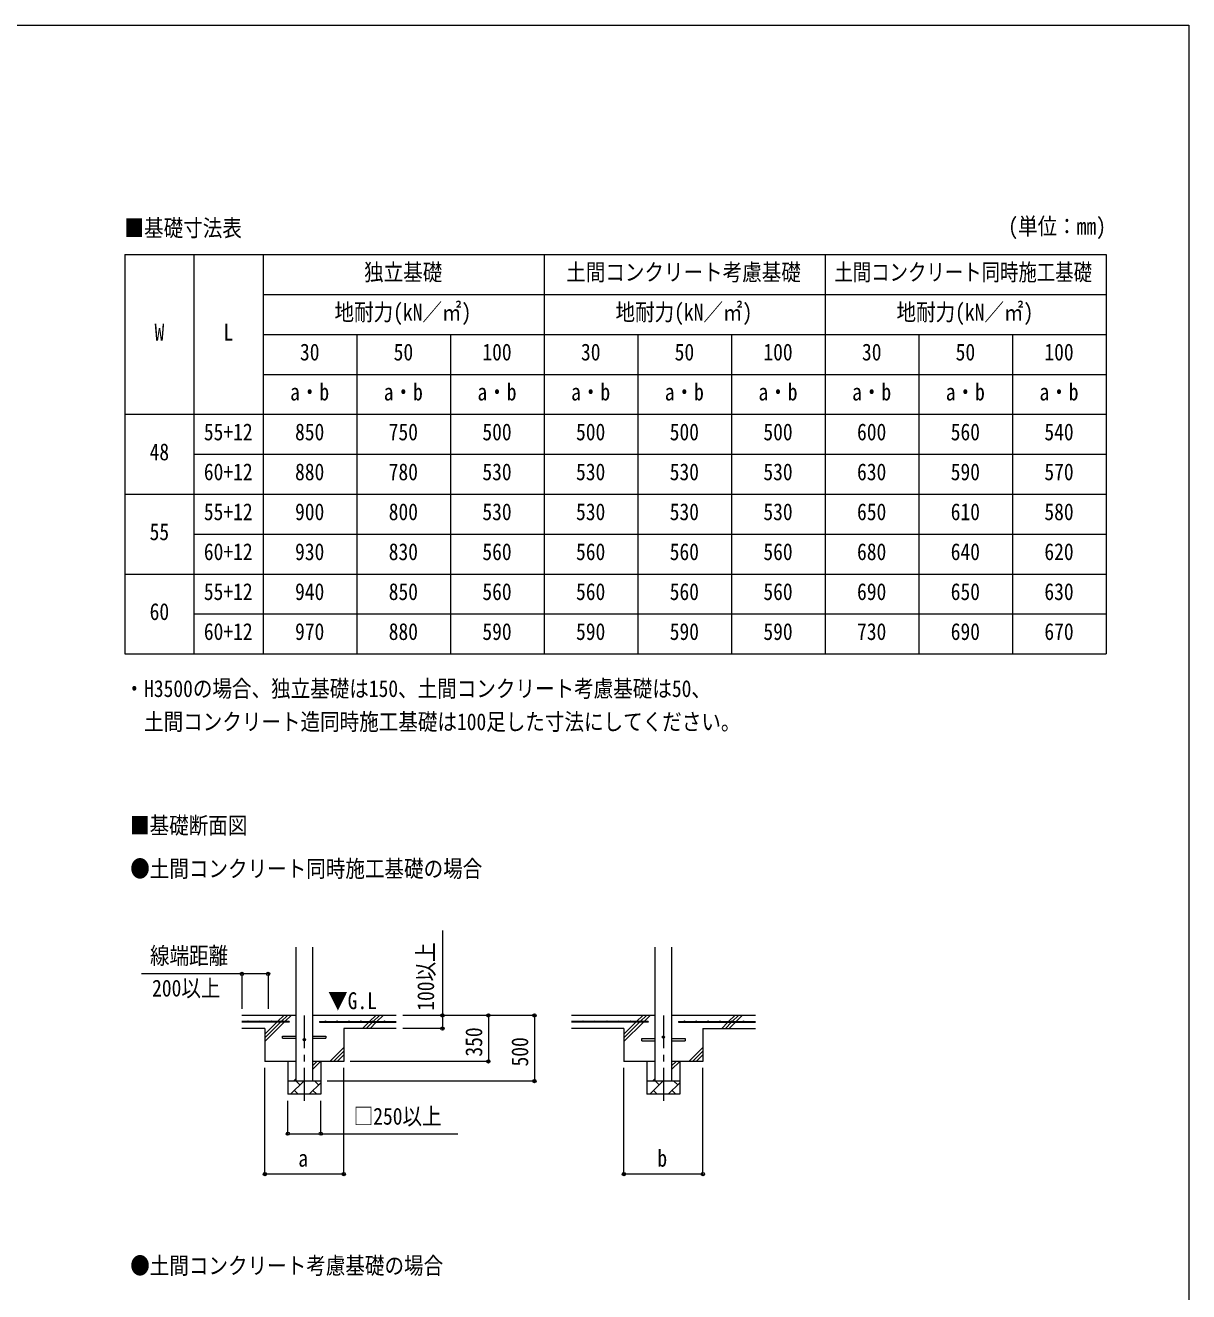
# Model space of a CAD drawing. Units: millimetres at full size, sheet at 1:50; details may follow other scales. Extents: x -14053 to 14053, y -9700 to 9700.
# Drawn here: x 4497 to 13347, y 67 to 9700 of the extents above; entities that cross this region are included whole.
import ezdxf
from ezdxf.enums import TextEntityAlignment as Align

# ---------------------------------------------------------------- set-up
doc = ezdxf.new("R2010")
doc.units = ezdxf.units.MM
doc.header["$LTSCALE"] = 50
doc.header["$PDMODE"] = 32
doc.header["$PDSIZE"] = 25
doc.linetypes.add('CHAIN1', pattern=[8, 5, -1, 1, -1])
for name, color, linetype, lineweight in [('0-D_記号', 7, 'Continuous', 9), ('0-E_枠', 7, 'Continuous', 9), ('F-0_ﾚｲﾔ240', 7, 'Continuous', 9)]:
    doc.layers.add(name, color=color, linetype=linetype, lineweight=lineweight)
doc.styles.add('ＭＳ ゴシック', font='')
doc.styles.get('ＭＳ ゴシック').set_extended_font_data('MS Gothic')

msp = doc.modelspace()

# ---------------------------------------------------------------- linework, layer by layer
at = {"layer": '0-D_記号'}
for p, q in [((5255.32, 7955.85), (5255.32, 4918.35)), ((5255.32, 7955.85), (12717.82, 7955.85)), ((5780.32, 7955.85), (5780.32, 4918.35)), ((6305.32, 7955.85), (6305.32, 4918.35)), ((8442.82, 7955.85), (8442.82, 4918.35)), ((10580.32, 7955.85), (10580.32, 4918.35)), ((12717.82, 7955.85), (12717.82, 4918.35)), ((6305.32, 7652.1), (12717.82, 7652.1)), ((6305.32, 7348.35), (12717.82, 7348.35)), ((7017.82, 7348.35), (7017.82, 4918.35)), ((7730.32, 7348.35), (7730.32, 4918.35)), ((9155.32, 7348.35), (9155.32, 4918.35)), ((9867.82, 7348.35), (9867.82, 4918.35)), ((11292.82, 7348.35), (11292.82, 4918.35)), ((12005.32, 7348.35), (12005.32, 4918.35)), ((6305.32, 7044.6), (12717.82, 7044.6)), ((5255.32, 6740.85), (12717.82, 6740.85)), ((5780.32, 6437.1), (12717.82, 6437.1)), ((5255.32, 6133.35), (12717.82, 6133.35)), ((5780.32, 5829.6), (12717.82, 5829.6)), ((5255.32, 5525.85), (12717.82, 5525.85)), ((5780.32, 5222.1), (12717.82, 5222.1)), ((5255.32, 4918.35), (12717.82, 4918.35))]:
    msp.add_line(p, q, dxfattribs=at)
at = {"layer": '0-E_枠', "color": 6, "lineweight": 5}
for p, q in [((7670.48, 2814.49), (7670.48, 2068.76)), ((6144.48, 2484.02), (6144.48, 2218.76)), ((6344.48, 2484.02), (6144.48, 2484.02)), ((6344.48, 2484.02), (6344.48, 2218.76)), ((8369.48, 2168.76), (7369.48, 2168.76)), ((7670.48, 2068.76), (7369.48, 2068.76)), ((6319.48, 961.8), (6319.48, 1768.76)), ((6919.48, 961.8), (6919.48, 1768.76)), ((9051.02, 961.8), (9051.02, 1768.76)), ((9651.02, 961.8), (9651.02, 1768.76)), ((6494.48, 1268.76), (6494.48, 1518.76)), ((6744.48, 1268.76), (6744.48, 1518.76)), ((6494.48, 1268.76), (6744.48, 1268.76)), ((6919.48, 961.8), (6319.48, 961.8)), ((9651.02, 961.8), (9051.02, 961.8))]:
    msp.add_line(p, q, dxfattribs=at)
at = {"layer": '0-E_枠', "color": 4, "lineweight": 13}
for p, q in [((6556.98, 1668.76), (6556.98, 2686.86)), ((6681.98, 2686.86), (6681.98, 1668.76)), ((9288.52, 1668.76), (9288.52, 2686.86)), ((9413.52, 2686.86), (9413.52, 1668.76)), ((6454.48, 2011.76), (6556.98, 2011.76)), ((6454.48, 1995.76), (6454.48, 2011.76)), ((6454.48, 1995.76), (6556.98, 1995.76)), ((6681.98, 2011.76), (6784.48, 2011.76)), ((6681.98, 1995.76), (6784.48, 1995.76)), ((6784.48, 2011.76), (6784.48, 1995.76)), ((9186.02, 1991.76), (9288.52, 1991.76)), ((9186.02, 1975.76), (9186.02, 1991.76)), ((9186.02, 1975.76), (9288.52, 1975.76)), ((9413.52, 1991.76), (9516.02, 1991.76)), ((9413.52, 1975.76), (9516.02, 1975.76)), ((9516.02, 1991.76), (9516.02, 1975.76))]:
    msp.add_line(p, q, dxfattribs=at)
at = {"layer": '0-E_枠', "color": 6, "lineweight": 18}
for p, q in [((6144.48, 2484.02), (5381.93, 2484.02)), ((6744.48, 1268.76), (7787.57, 1268.76))]:
    msp.add_line(p, q, dxfattribs=at)
at = {"layer": '0-E_枠'}
for p, q in [((6556.98, 2168.76), (6144.48, 2168.76)), ((6415.41, 2121.26), (6462.91, 2168.76)), ((6443.7, 2121.26), (6491.2, 2168.76)), ((6471.98, 2121.26), (6519.48, 2168.76)), ((7319.48, 2168.76), (6681.98, 2168.76)), ((7115.41, 2121.26), (7162.91, 2168.76)), ((7143.7, 2121.26), (7191.2, 2168.76)), ((7171.98, 2121.26), (7219.48, 2168.76)), ((9288.52, 2168.76), (8651.02, 2168.76)), ((9146.95, 2121.26), (9194.45, 2168.76)), ((9175.24, 2121.26), (9222.74, 2168.76)), ((9203.52, 2121.26), (9251.02, 2168.76)), ((10051.02, 2168.76), (9413.52, 2168.76)), ((9846.95, 2121.26), (9894.45, 2168.76)), ((9875.24, 2121.26), (9922.74, 2168.76)), ((9903.52, 2121.26), (9951.02, 2168.76)), ((6319.48, 2068.76), (6144.48, 2068.76)), ((6319.48, 1968.76), (6466.98, 2116.26)), ((6319.48, 2025.33), (6410.41, 2116.26)), ((6319.48, 1997.05), (6438.7, 2116.26)), ((6319.48, 2068.76), (6319.48, 1818.76)), ((7319.48, 2068.76), (6919.48, 2068.76)), ((6919.48, 2068.76), (6919.48, 1818.76)), ((7062.91, 2068.76), (7110.41, 2116.26)), ((7091.2, 2068.76), (7138.7, 2116.26)), ((7119.48, 2068.76), (7166.98, 2116.26)), ((9051.02, 2068.76), (8651.02, 2068.76)), ((9051.02, 1968.76), (9198.52, 2116.26)), ((9051.02, 2025.33), (9141.95, 2116.26)), ((9051.02, 1997.05), (9170.24, 2116.26)), ((9051.02, 2068.76), (9051.02, 1818.76)), ((9651.02, 2068.76), (9651.02, 1818.76)), ((9651.02, 2068.76), (10051.02, 2068.76)), ((9794.45, 2068.76), (9841.95, 2116.26)), ((9822.74, 2068.76), (9870.24, 2116.26)), ((9851.02, 2068.76), (9898.52, 2116.26)), ((6812.91, 1818.76), (6919.48, 1925.33)), ((6841.2, 1818.76), (6919.48, 1897.05)), ((6869.48, 1818.76), (6919.48, 1868.76)), ((9544.45, 1818.76), (9651.02, 1925.33)), ((9572.74, 1818.76), (9651.02, 1897.05)), ((9601.02, 1818.76), (9651.02, 1868.76)), ((6556.98, 1818.76), (6319.48, 1818.76)), ((6494.48, 1818.76), (6494.48, 1568.76)), ((6681.98, 1757.1), (6743.65, 1818.76)), ((6681.98, 1785.38), (6715.37, 1818.76)), ((6919.48, 1818.76), (6681.98, 1818.76)), ((6744.48, 1818.76), (6744.48, 1568.76)), ((9288.52, 1818.76), (9051.02, 1818.76)), ((9226.02, 1818.76), (9226.02, 1568.76)), ((9413.52, 1757.1), (9475.19, 1818.76)), ((9413.52, 1785.38), (9446.9, 1818.76)), ((9651.02, 1818.76), (9413.52, 1818.76)), ((9476.02, 1818.76), (9476.02, 1568.76)), ((6744.48, 1668.76), (6494.48, 1668.76)), ((6515.22, 1568.76), (6615.22, 1668.76)), ((6537.08, 1668.76), (6556.98, 1688.66)), ((6586.67, 1640.21), (6558.11, 1668.76)), ((6656.64, 1568.76), (6744.48, 1656.61)), ((6728.09, 1640.21), (6699.53, 1668.76)), ((9476.02, 1668.76), (9226.02, 1668.76)), ((9246.76, 1568.76), (9346.76, 1668.76)), ((9268.62, 1668.76), (9288.52, 1688.66)), ((9318.2, 1640.21), (9289.65, 1668.76)), ((9388.18, 1568.76), (9476.02, 1656.61)), ((9459.62, 1640.21), (9431.07, 1668.76)), ((6744.48, 1568.76), (6494.48, 1568.76)), ((6543.77, 1597.32), (6572.33, 1568.76)), ((6685.19, 1597.32), (6713.75, 1568.76)), ((9476.02, 1568.76), (9226.02, 1568.76)), ((9275.31, 1597.32), (9303.86, 1568.76)), ((9416.73, 1597.32), (9445.28, 1568.76))]:
    msp.add_line(p, q, dxfattribs=at)
at = {"layer": '0-E_枠', "color": 3, "lineweight": 20}
for p, q in [((6504.48, 2121.26), (6144.48, 2121.26)), ((6504.48, 2121.26), (6504.48, 2116.26)), ((6734.48, 2121.26), (7319.48, 2121.26)), ((6734.48, 2121.26), (6734.48, 2116.26)), ((9236.02, 2121.26), (8651.02, 2121.26)), ((9236.02, 2121.26), (9236.02, 2116.26)), ((9466.02, 2121.26), (10051.02, 2121.26)), ((9466.02, 2121.26), (9466.02, 2116.26)), ((6504.48, 2116.26), (6144.48, 2116.26)), ((6734.48, 2116.26), (7319.48, 2116.26)), ((9236.02, 2116.26), (8651.02, 2116.26)), ((9466.02, 2116.26), (10051.02, 2116.26))]:
    msp.add_line(p, q, dxfattribs=at)
at = {"layer": '0-E_枠', "linetype": 'CHAIN1'}
for p, q in [((6619.48, 2168.76), (6619.48, 1502.81)), ((9351.02, 2168.76), (9351.02, 1502.81))]:
    msp.add_line(p, q, dxfattribs=at)
at = {"layer": '0-E_枠', "color": 6, "lineweight": 5}
for points in [[(8369.48, 2168.76), (8369.48, 1668.76), (6794.48, 1668.76)], [(8019.48, 2168.76), (8019.48, 1818.76), (6969.48, 1818.76)]]:
    msp.add_lwpolyline(points, dxfattribs=at)
at = {"layer": '0-E_枠', "color": 3, "lineweight": 20}
for centre in [(6189.48, 2123.76), (6279.48, 2123.76), (6369.48, 2123.76), (6459.48, 2123.76), (6779.48, 2123.76), (6869.48, 2123.76), (6959.48, 2123.76), (7049.48, 2123.76), (7139.48, 2123.76), (7229.48, 2123.76), (8741.02, 2123.76), (8831.02, 2123.76), (8921.02, 2123.76), (9011.02, 2123.76), (9101.02, 2123.76), (9191.02, 2123.76), (9511.02, 2123.76), (9601.02, 2123.76), (9691.02, 2123.76), (9781.02, 2123.76), (9871.02, 2123.76), (9961.02, 2123.76)]:
    msp.add_circle(centre, 2.5, dxfattribs=at)
at = {"layer": '0-E_枠', "color": 4, "lineweight": 13}
for centre in [(6619.48, 1983.76), (9351.02, 2003.76)]:
    msp.add_circle(centre, 8, dxfattribs=at)
at = {"layer": '0-E_枠', "color": 6}
for p in [(6144.48, 2484.02), (6344.48, 2484.02), (7670.48, 2168.76), (8019.48, 2168.76), (8369.48, 2168.76), (7670.48, 2068.76), (8019.48, 1818.76), (8369.48, 1668.76), (6494.48, 1268.76), (6744.48, 1268.76), (6319.48, 961.8), (6919.48, 961.8), (9051.02, 961.8), (9651.02, 961.8)]:
    msp.add_point(p, dxfattribs=at)
at = {"layer": 'F-0_ﾚｲﾔ240', "color": 5}
for p, q in [((-14053.43, 9700), (13346.57, 9700)), ((13346.57, 9700), (13346.57, -9700))]:
    msp.add_line(p, q, dxfattribs=at)

# ---------------------------------------------------------------- texts
at = {"layer": '0-D_記号', "style": 'ＭＳ ゴシック'}
for s, width, p in [('■基礎寸法表', 0.85, (5251.98, 8055.56)), ('(単位：mm)', 0.85, (11974.37, 8069.19)), ('独立基礎', 0.85, (7074.07, 7719.6)), ('土間コンクリート考慮基礎', 0.85, (8611.57, 7719.6)), ('土間コンクリート同時施工基礎', 0.8, (10651.57, 7719.6)), ('地耐力(kN／㎡)', 0.85, (6849.07, 7415.85)), ('地耐力(kN／㎡)', 0.85, (8986.57, 7415.85)), ('地耐力(kN／㎡)', 0.85, (11124.07, 7415.85)), ('W', 0.85, (5480.32, 7263.97)), ('L', 0.85, (6005.32, 7263.97)), ('30', 0.85, (6586.57, 7112.1)), ('50', 0.85, (7299.07, 7112.1)), ('100', 0.85, (7974.07, 7112.1)), ('30', 0.85, (8724.07, 7112.1)), ('50', 0.85, (9436.57, 7112.1)), ('100', 0.85, (10111.57, 7112.1)), ('30', 0.85, (10861.57, 7112.1)), ('50', 0.85, (11574.07, 7112.1)), ('100', 0.85, (12249.07, 7112.1)), ('a・b', 0.85, (6511.57, 6808.35)), ('a・b', 0.85, (7224.07, 6808.35)), ('a・b', 0.85, (7936.57, 6808.35)), ('a・b', 0.85, (8649.07, 6808.35)), ('a・b', 0.85, (9361.57, 6808.35)), ('a・b', 0.85, (10074.07, 6808.35)), ('a・b', 0.85, (10786.57, 6808.35)), ('a・b', 0.85, (11499.07, 6808.35)), ('a・b', 0.85, (12211.57, 6808.35)), ('55+12', 0.85, (5855.32, 6504.6)), ('850', 0.85, (6549.07, 6504.6)), ('750', 0.85, (7261.57, 6504.6)), ('500', 0.85, (7974.07, 6504.6)), ('500', 0.85, (8686.57, 6504.6)), ('500', 0.85, (9399.07, 6504.6)), ('500', 0.85, (10111.57, 6504.6)), ('600', 0.85, (10824.07, 6504.6)), ('560', 0.85, (11536.57, 6504.6)), ('540', 0.85, (12249.07, 6504.6)), ('48', 0.85, (5442.82, 6352.72)), ('60+12', 0.85, (5855.32, 6200.85)), ('880', 0.85, (6549.07, 6200.85)), ('780', 0.85, (7261.57, 6200.85)), ('530', 0.85, (7974.07, 6200.85)), ('530', 0.85, (8686.57, 6200.85)), ('530', 0.85, (9399.07, 6200.85)), ('530', 0.85, (10111.57, 6200.85)), ('630', 0.85, (10824.07, 6200.85)), ('590', 0.85, (11536.57, 6200.85)), ('570', 0.85, (12249.07, 6200.85)), ('55+12', 0.85, (5855.32, 5897.1)), ('900', 0.85, (6549.07, 5897.1)), ('800', 0.85, (7261.57, 5897.1)), ('530', 0.85, (7974.07, 5897.1)), ('530', 0.85, (8686.57, 5897.1)), ('530', 0.85, (9399.07, 5897.1)), ('530', 0.85, (10111.57, 5897.1)), ('650', 0.85, (10824.07, 5897.1)), ('610', 0.85, (11536.57, 5897.1)), ('580', 0.85, (12249.07, 5897.1)), ('55', 0.85, (5442.82, 5745.22)), ('60+12', 0.85, (5855.32, 5593.35)), ('930', 0.85, (6549.07, 5593.35)), ('830', 0.85, (7261.57, 5593.35)), ('560', 0.85, (7974.07, 5593.35)), ('560', 0.85, (8686.57, 5593.35)), ('560', 0.85, (9399.07, 5593.35)), ('560', 0.85, (10111.57, 5593.35)), ('680', 0.85, (10824.07, 5593.35)), ('640', 0.85, (11536.57, 5593.35)), ('620', 0.85, (12249.07, 5593.35)), ('55+12', 0.85, (5855.32, 5289.6)), ('940', 0.85, (6549.07, 5289.6)), ('850', 0.85, (7261.57, 5289.6)), ('560', 0.85, (7974.07, 5289.6)), ('560', 0.85, (8686.57, 5289.6)), ('560', 0.85, (9399.07, 5289.6)), ('560', 0.85, (10111.57, 5289.6)), ('690', 0.85, (10824.07, 5289.6)), ('650', 0.85, (11536.57, 5289.6)), ('630', 0.85, (12249.07, 5289.6)), ('60', 0.85, (5442.82, 5137.72)), ('60+12', 0.85, (5855.32, 4985.85)), ('970', 0.85, (6549.07, 4985.85)), ('880', 0.85, (7261.57, 4985.85)), ('590', 0.85, (7974.07, 4985.85)), ('590', 0.85, (8686.57, 4985.85)), ('590', 0.85, (9399.07, 4985.85)), ('590', 0.85, (10111.57, 4985.85)), ('730', 0.85, (10824.07, 4985.85)), ('690', 0.85, (11536.57, 4985.85)), ('670', 0.85, (12249.07, 4985.85)), ('・H3500の場合、独立基礎は150、土間コンクリート考慮基礎は50、', 0.85, (5251.98, 4552.01)), ('\u3000土間コンクリート造同時施工基礎は100足した寸法にしてください。', 0.85, (5251.98, 4299.87))]:
    msp.add_text(s, height=128.3, dxfattribs=dict(at, width=width)).set_placement(p, align=Align.BOTTOM_LEFT)
at = {"layer": '0-E_枠', "style": 'ＭＳ ゴシック', "width": 0.85}
for s, p in [('■基礎断面図', (5293.89, 3511.3)), ('●土間コンクリート同時施工基礎の場合', (5295.53, 3182.1)), ('線端距離', (5445.53, 2519.99)), ('200以上', (5461.7, 2273.55)), ('▼G.L', (6800.68, 2177.68)), ('□250以上', (6994.97, 1298.85)), ('a', (6573.73, 979.55)), ('b', (9305.27, 979.55)), ('●土間コンクリート考慮基礎の場合', (5295.53, 162.45))]:
    msp.add_text(s, height=128.3, dxfattribs=at).set_placement(p, align=Align.BOTTOM_LEFT)
for s, p in [('100以上', (7645.33, 2204.21)), ('350', (8011.28, 1855.01)), ('500', (8361.28, 1780.01))]:
    msp.add_text(s, height=128.3, rotation=90, dxfattribs=at).set_placement(p, align=Align.BOTTOM_LEFT)

doc.saveas('drawing.dxf')
